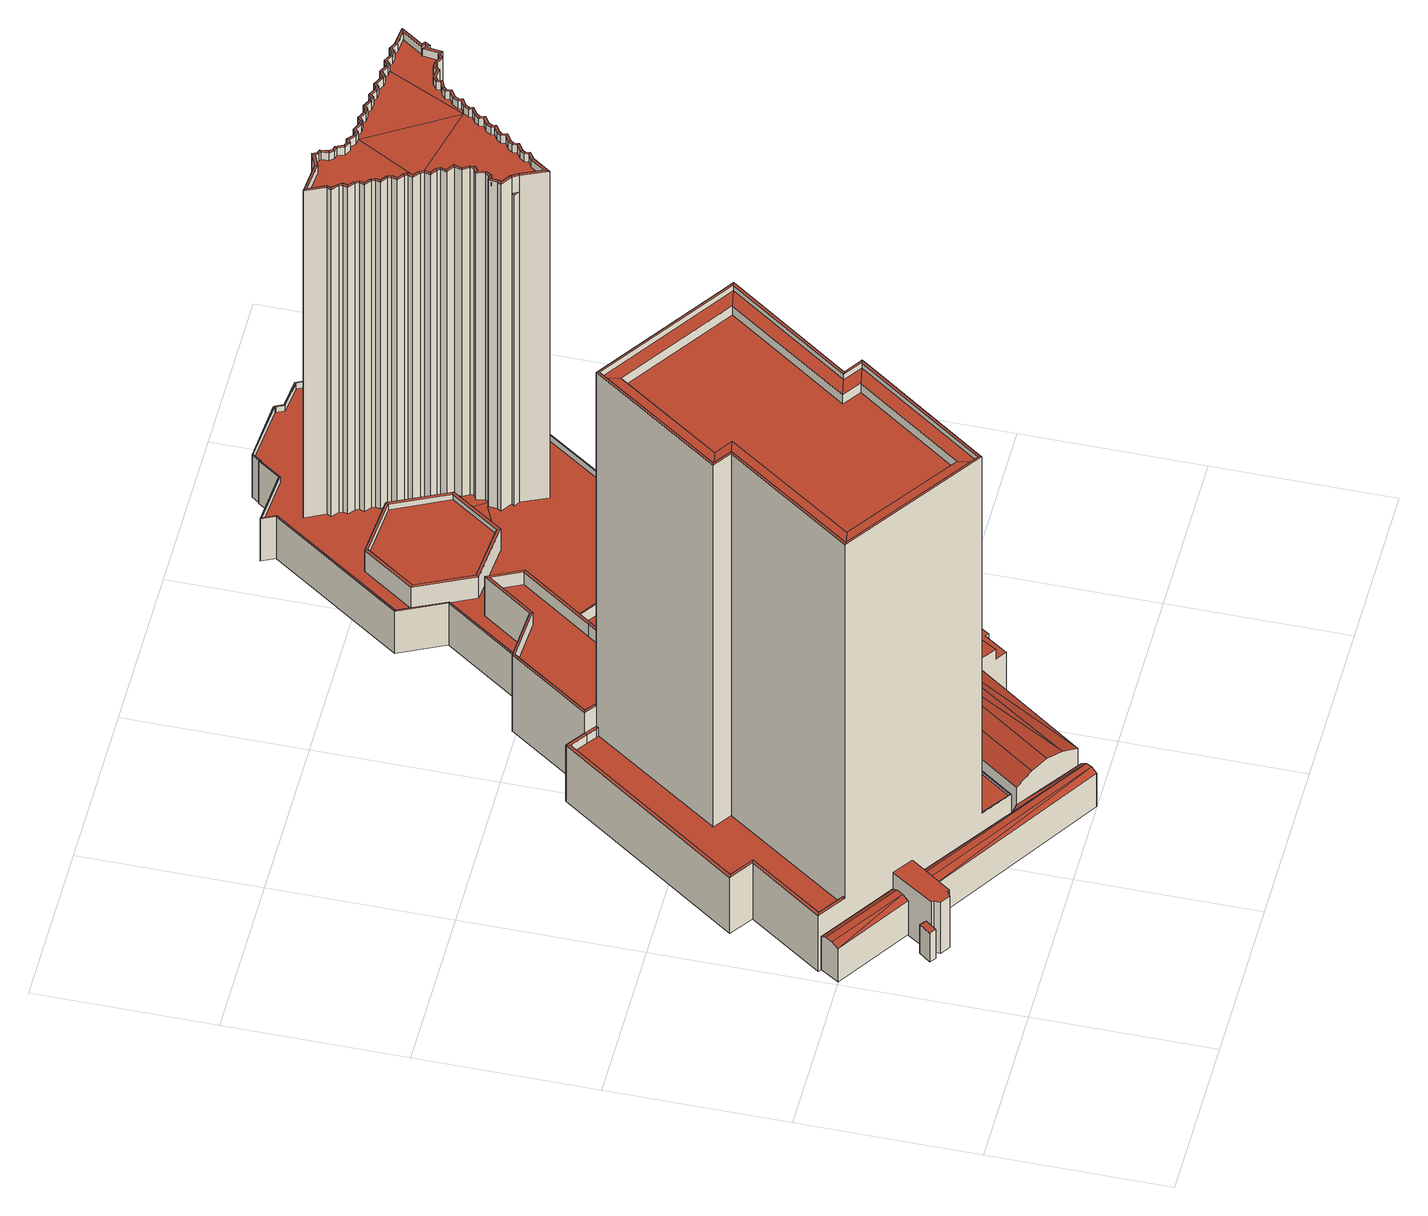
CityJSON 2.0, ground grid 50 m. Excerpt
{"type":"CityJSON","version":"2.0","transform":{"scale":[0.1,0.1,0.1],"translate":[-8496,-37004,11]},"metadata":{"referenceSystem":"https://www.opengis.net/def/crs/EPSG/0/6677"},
"CityObjects":{
"building1":{"type":"Building","attributes":{"class":3001,"usage":401,"measuredHeight":8.3,"storeysAboveGround":1,"storeysBelowGround":0,"prefecture":13,"city":13103,"footprintArea":8.08,"fireproofType":1001,"coverageRatio":80,"floorAreaRatio":700,"surveyYear":2021,"urbanPlanType":21,"areaClassificationType":22,"landUseType":212,"districts":"10","detailedUsage":"1210","meshCode":"53394509"},"geometry":[{"type":"Solid","lod":"2","boundaries":[[[[0,1,2,3]],[[4,5,6,7]],[[0,3,6,5]],[[2,1,4,7]],[[1,0,5,4]],[[3,2,7,6]]]],"semantics":{"surfaces":[{"type":"GroundSurface"},{"type":"RoofSurface"},{"type":"WallSurface"}],"values":[[0,1,2,2,2,2]]}}]},
"building2":{"type":"Building","attributes":{"class":3003,"usage":401,"measuredHeight":13.4,"storeysAboveGround":2,"storeysBelowGround":0,"prefecture":13,"city":13103,"footprintArea":614.38,"fireproofType":1001,"coverageRatio":80,"floorAreaRatio":700,"surveyYear":2021,"urbanPlanType":21,"areaClassificationType":22,"landUseType":212,"districts":"10","detailedUsage":"1210","floodRisk_description":10,"floodRisk_rank":1,"floodRisk_depth":0.01,"floodRisk_adminType":2,"floodRisk_scale":2,"meshCode":"53394509"},"geometry":[{"type":"Solid","lod":"2","boundaries":[[[[8,9,10,11]],[[12,13,14]],[[14,15,12]],[[16,17,15,14]],[[18,19,17,16]],[[8,11,13,12]],[[19,18,10,9]],[[17,19,9,8,12,15]],[[14,13,11,10,18,16]]]],"semantics":{"surfaces":[{"type":"GroundSurface"},{"type":"RoofSurface"},{"type":"WallSurface"}],"values":[[0,1,1,1,1,2,2,2,2]]}}]},
"building3":{"type":"Building","attributes":{"class":3003,"usage":401,"measuredHeight":17.2,"storeysAboveGround":2,"storeysBelowGround":0,"prefecture":13,"city":13103,"footprintArea":1107.11,"fireproofType":1002,"coverageRatio":80,"floorAreaRatio":700,"surveyYear":2021,"urbanPlanType":21,"areaClassificationType":22,"landUseType":212,"districts":"10","detailedUsage":"1210","floodRisk_description":10,"floodRisk_rank":1,"floodRisk_depth":0.04,"floodRisk_adminType":2,"floodRisk_scale":2,"meshCode":"53394509"},"geometry":[{"type":"Solid","lod":"2","boundaries":[[[[20,21,22,23,24,25,26,27,28,29,30,31,32,33,34,35,36,37,38,39]],[[40,41,42]],[[43,44,45]],[[46,47,48]],[[49,50,51,52]],[[45,53,54]],[[48,55,46]],[[43,54,56]],[[43,56,57]],[[58,42,59]],[[50,58,59]],[[50,49,58]],[[42,58,40]],[[60,61,41,40]],[[53,62,54]],[[61,60,63,64]],[[55,48,54,62]],[[43,45,54]],[[65,66,67,68,69,70,71,72,73,74]],[[72,71,30,29]],[[57,56,33,32]],[[64,43,57,59,42,41,61]],[[44,43,20,39]],[[50,59,57,32,31]],[[70,51,50,31,30,71]],[[58,49,22,21,63,60,40]],[[49,52,69,68,23,22]],[[35,34,75,54,48,47]],[[73,72,29,28]],[[53,45,38,37]],[[63,21,20,43,64]],[[74,73,28,27]],[[56,75,34,33]],[[45,44,39,38]],[[67,66,25,24]],[[51,70,69,52]],[[54,75,56]],[[68,67,24,23]],[[47,46,36,35]],[[65,74,27,26]],[[66,65,26,25]],[[37,36,46,55,62,53]]]],"semantics":{"surfaces":[{"type":"GroundSurface"},{"type":"RoofSurface"},{"type":"WallSurface"}],"values":[[0,1,1,1,1,1,1,1,1,1,1,1,1,1,1,1,1,1,1,2,2,2,2,2,2,2,2,2,2,2,2,2,2,2,2,2,2,2,2,2,2,2]]}}]},
"building4":{"type":"Building","attributes":{"class":3002,"usage":461,"measuredHeight":15,"storeysAboveGround":9999,"storeysBelowGround":9999,"prefecture":13,"city":13103,"footprintArea":-9999,"fireproofType":1011,"coverageRatio":80,"floorAreaRatio":700,"surveyYear":1,"urbanPlanType":21,"areaClassificationType":22,"landUseType":212,"districts":"10","detailedUsage":"0","floodRisk_description":10,"floodRisk_rank":2,"floodRisk_depth":1.12,"floodRisk_adminType":2,"floodRisk_scale":2,"meshCode":"53394509"},"geometry":[{"type":"Solid","lod":"2","boundaries":[[[[76,77,78,79,80,81,82,83,84,85,86,87]],[[88,89,90,91,92,93]],[[94,95,96,97,98,99,100,101]],[[87,86,94]],[[83,90,89,97,96,84]],[[88,79,78,98,97,89]],[[91,90,83,82]],[[87,94,101]],[[95,94,86,85]],[[101,100,76,87]],[[92,91,82,81]],[[88,93,80,79]],[[100,99,77]],[[96,95,85,84]],[[99,98,78,77]],[[93,92,81,80]],[[100,77,76]]]],"semantics":{"surfaces":[{"type":"GroundSurface"},{"type":"RoofSurface"},{"type":"WallSurface"}],"values":[[0,1,1,2,2,2,2,2,2,2,2,2,2,2,2,2,2]]}}]},
"building5":{"type":"Building","attributes":{"class":3002,"usage":403,"measuredHeight":147.4,"storeysAboveGround":2,"storeysBelowGround":0,"prefecture":13,"city":13103,"footprintArea":5918.73,"fireproofType":1001,"coverageRatio":80,"floorAreaRatio":700,"surveyYear":2021,"urbanPlanType":21,"areaClassificationType":22,"landUseType":212,"districts":"10","detailedUsage":"1241","floodRisk_description":10,"floodRisk_rank":1,"floodRisk_depth":0.13,"floodRisk_adminType":2,"floodRisk_scale":2,"meshCode":"53394509"},"geometry":[{"type":"Solid","lod":"2","boundaries":[[[[102,103,104,105,106,107,108,109,110,111,112,113,114,115,116,117,118,119,120,121,122,123,124,125,126,127,128,129,130,131,132,133,134,135,136,137,138,139,140,141,142,143,144,145,146,147,148,149,150,151,152,153,154,155,156,157,158,159,160,161,162,163,164,165,166,167,168,169,170,171,172,173,174,175,176,177,178,179,180,181,182,84]],[[183,184,185,186]],[[187,188,189,190,191,192,193,194]],[[195,196,197,198]],[[199,200,197,196]],[[201,202,203,204]],[[205,206,207,208]],[[209,210,202,201]],[[211,212,213,214]],[[215,216,217,218]],[[219,220,221,222,223,224,225,226]],[[227,228,229,230]],[[231,232,233,234]],[[235,236,237,238]],[[227,230,239,240]],[[241,242,243,244]],[[238,237,245,246]],[[247,248,249,250]],[[251,252,253]],[[254,255,256,257]],[[258,259,260,261]],[[262,263,264,265]],[[266,267,268,269]],[[241,270,271,242]],[[272,273,274,275]],[[276,277,210,209]],[[278,279,280,281]],[[282,283,284,285]],[[286,287,288]],[[289,290,291,292]],[[293,294,295,296]],[[297,298,299,300]],[[301,302,217,216]],[[303,304,305]],[[306,307,308,309]],[[301,310,311,302]],[[312,313,314,315]],[[316,317,318,319]],[[320,321,322,323]],[[324,325,326,327]],[[328,329,330,331]],[[332,333,311,310]],[[334,335,336,337]],[[211,214,338,339]],[[340,341,342,343]],[[344,345,346,347]],[[348,349,350,351]],[[352,353,354,355]],[[356,357,358,359,360,361,362]],[[363,364,365,366]],[[352,355,290,289]],[[367,368,369,370]],[[258,371,372,259]],[[331,330,373,374]],[[375,204,203]],[[376,377,378,379]],[[380,381,382,383]],[[384,385,386]],[[292,291,387,388]],[[389,281,280,390]],[[391,392,393,394]],[[395,396,397,398]],[[399,400,401,402]],[[403,404,405]],[[254,257,406,407]],[[323,322,408,409]],[[266,269,410,411]],[[412,413,321,320]],[[414,415,416,417,418,419,420,421,422,423,424,425,426,427,428,429,430,431,432,433,434,435,436,437,438,439,440]],[[441,442,443,444]],[[445,348,351,446]],[[447,448,449,450,451,452,453,454]],[[455,456,457,458]],[[459,460,248,247]],[[385,384,461,462]],[[463,464,465,466]],[[324,467,468,325]],[[469,470,307,306]],[[328,388,387,329]],[[471,472,350,349]],[[473,474,475,476]],[[477,337,336]],[[235,478,479,236]],[[480,312,315,481]],[[482,483,484,485,486,487,488,489]],[[407,406,490,491]],[[395,492,493,396]],[[494,495,496,497]],[[498,499,500,501]],[[502,234,233,503]],[[262,265,504,505]],[[506,309,308,507]],[[508,509,510,511]],[[512,513,514,515]],[[516,517,256,255]],[[400,518,519,401]],[[441,520,521,442]],[[522,523,524,525]],[[267,296,295,268]],[[526,527,528,529]],[[530,531,532,533]],[[272,534,535,536]],[[537,538,539,540,541,542]],[[502,503,496,495]],[[543,444,443,544]],[[471,545,546,472]],[[498,339,338,499]],[[547,548,549,550]],[[551,552,553,554]],[[555,556,557,558]],[[559,560,561]],[[562,563,274,273]],[[564,551,554,565]],[[332,327,326,333]],[[566,297,300]],[[409,408,317,316]],[[567,529,528,568]],[[555,558,279,278]],[[376,379,569,570]],[[459,571,572,460]],[[573,505,504,574]],[[374,373,354,353]],[[575,576,577,578]],[[579,580,519,518]],[[469,581,582,470]],[[583,584,582,581]],[[585,501,500,586]],[[512,515,465,464]],[[587,559,561,588]],[[543,544,468,467]],[[589,285,284,590]],[[195,198,207,206]],[[380,383,591,592]],[[272,275,534]],[[593,240,239,594]],[[595,596,597,598]],[[599,600,479,478]],[[601,602,342,341]],[[603,604,605,606]],[[371,607,608,372]],[[212,609,610,213]],[[611,585,586,612]],[[363,366,613,614]],[[445,446,615,616]],[[617,618,619,620,621,622,623,624,625,626,627,628,429,428,629,630,631,632,633,634]],[[573,574,493,492]],[[244,243,635,636]],[[637,462,461,638]],[[513,411,410,514]],[[199,463,466,200]],[[639,491,490,640]],[[522,525,232,231]],[[389,390,641,642]],[[643,587,588,644]],[[344,347,521,520]],[[645,646,647,648]],[[601,649,650,602]],[[611,612,610,609]],[[651,652,653,654,655,656,657]],[[658,659,393,392]],[[228,570,569,229]],[[639,640,650,649]],[[319,318,413,412]],[[660,589,590,661]],[[282,536,535,283]],[[642,641,572,571]],[[250,249,405,404]],[[662,663,557,556]],[[664,665,314,313]],[[662,304,303,663]],[[666,667,668,669,670,671,672,673,674,675,676]],[[658,252,251,659]],[[677,678,679,680,681,682,683,684,685,686,687,360,359,358,357,688,689,690,691,356,362,361,692,693,694,695,696,697,698,699,700,701,702,703,704,705,706,707,708,709,710,711,712,713,714,715,716,717,718,719,720,721,722,723,724,725,726,727,728,729,730,731,732,733,734,735,736,737,738,739,740,741,742,743,744,745,746,747,748,749,750,751,752,753,754,755,756,757,758,759,760,761,762,763,764,765,766,767,768,769,770,771,772,773,774,775,776,777,778,779,780,781,782,783,784,785,786,787,788,789,790,791,792,793,794,795,796,797,798,799,800,801,802,803,804,805,806,807,808,809,810]],[[595,598,647,646]],[[811,812,584,583]],[[637,638,474,473]],[[813,814,815,816,817]],[[367,370,277,276]],[[334,476,475,335]],[[183,575,578,184]],[[508,511,457,456]],[[811,398,397,812]],[[818,819,608,607]],[[263,820,821,264]],[[664,455,458,665]],[[822,340,343,823]],[[564,565,824,825]],[[822,823,826,827]],[[526,494,497,527]],[[567,568,517,516]],[[828,829,271,270]],[[592,591,829,828]],[[818,593,594,819]],[[509,261,260,510]],[[298,643,644,299]],[[603,246,245,604]],[[545,186,185,546]],[[506,507,600,599]],[[660,661,553,552]],[[480,481,821,820]],[[830,831,369,368]],[[832,833,834,835,836,837,838,839,840,841,842,843,628,844,845,846,847,848,849,850,851,852,853,854,855,856,857,858,859,860,861]],[[579,827,826,580]],[[215,218,831,830]],[[596,614,613,597]],[[391,394,346,345]],[[399,402,577,576]],[[636,635,382,381]],[[862,429,843,863,864,865,866,867,868,869,870,871,872,873,874,875,876,877,878,879,880,881,882,883,884,885,886,887,888,889,890,891,892,893,894,895,896,897]],[[364,616,615,365]],[[205,208,563,562]],[[429,628,843]],[[606,605,524,523]],[[377,825,824,378]],[[293,645,648,294]],[[655,381,380,531,530,181,180]],[[218,767,766,831]],[[438,513,512,439]],[[895,616,364,896]],[[416,196,195,417]],[[788,787,609,212]],[[527,497,699,698]],[[138,137,368,367]],[[314,665,731,730]],[[553,661,752,751]],[[145,144,563,208]],[[299,644,220,219]],[[499,450,449,500]],[[123,122,345,344]],[[288,287,685,684]],[[277,763,762,210]],[[554,553,751,750]],[[584,812,719,718]],[[888,183,186,889]],[[232,525,704,703]],[[728,727,821,481]],[[886,576,575,887]],[[156,155,269,268]],[[141,140,209,201]],[[521,778,777,442]],[[808,807,185,184]],[[644,588,221,220]],[[866,494,526,867]],[[876,649,601,877]],[[280,797,796,390]],[[623,371,258,624]],[[144,143,274,563]],[[503,233,702,701]],[[742,741,594,239]],[[318,537,542,413]],[[105,104,189,188]],[[326,772,771,333]],[[566,300,226,225]],[[424,282,285,425]],[[869,567,516,870]],[[405,790,789,403]],[[305,803,802,303]],[[427,660,552,428]],[[237,236,710,709]],[[461,676,675,638]],[[139,138,367,276]],[[877,601,341,878]],[[457,511,734,733]],[[493,574,723,722]],[[443,776,775,544]],[[605,604,707,706]],[[414,463,199,415]],[[148,147,198,197]],[[260,259,737,736]],[[490,406,692,361]],[[271,353,352,242]],[[733,732,458,457]],[[111,110,191,190]],[[498,337,477,670,669,244,636]],[[355,484,483,290]],[[640,490,361,360]],[[305,304,351,350,804,803]],[[330,487,486,373]],[[152,151,465,515]],[[588,561,222,221]],[[758,757,534,275]],[[691,690,323,409]],[[239,230,743,742]],[[426,589,660,427]],[[682,823,343,286,683]],[[878,341,340,879]],[[431,646,645,432]],[[829,374,353,271]],[[897,363,614,862]],[[151,150,466,465]],[[882,579,518,883]],[[544,775,774,468]],[[279,798,797,280]],[[633,376,570,634]],[[417,195,206,418]],[[612,447,454,610]],[[617,228,227,618]],[[890,545,471,891]],[[242,352,289,243]],[[303,802,801,663]],[[436,266,411,437]],[[894,445,616,895]],[[433,293,296,434]],[[628,456,455,844]],[[241,244,669,668]],[[730,729,315,314]],[[383,328,331,591]],[[832,309,506,833]],[[757,756,535,534]],[[854,492,395,855]],[[627,508,456,628]],[[169,168,304,662]],[[610,454,453,213]],[[629,551,564,630]],[[286,288,684,683]],[[842,522,231,843]],[[738,737,259,372]],[[852,505,573,853]],[[735,734,511,510]],[[203,760,759,375]],[[179,178,657,656]],[[845,664,313,846]],[[680,679,519,580]],[[624,258,261,625]],[[419,205,562,420]],[[142,141,201,204]],[[127,126,444,543]],[[626,509,508,627]],[[415,199,196,416]],[[865,495,494,866]],[[856,398,811,857]],[[386,667,666,384]],[[317,538,537,318]],[[875,639,649,876]],[[849,820,263,850]],[[390,796,795,641]],[[679,678,401,519]],[[608,819,740,739]],[[110,109,192,191]],[[497,496,700,699]],[[103,102,643,298]],[[652,176,175,642,571,817,816]],[[124,123,344,520]],[[557,800,799,558]],[[356,691,409,316]],[[885,399,576,886]],[[131,130,327,332]],[[308,307,715,714]],[[678,677,402,401]],[[611,609,787,786]],[[741,740,819,594]],[[881,827,579,882]],[[681,680,580,826]],[[406,257,693,692]],[[157,156,268,295]],[[164,163,613,366]],[[290,483,482,291]],[[125,124,520,441]],[[420,562,273,421]],[[618,227,240,619]],[[248,792,791,249]],[[812,397,720,719]],[[404,547,550,250]],[[435,267,266,436]],[[892,349,348,893]],[[630,564,825,631]],[[611,786,785,253,252,118,117,585]],[[253,785,784,251]],[[302,769,768,217]],[[843,231,234,863]],[[756,755,283,535]],[[635,292,388,382]],[[625,261,509,626]],[[566,225,224,592,828,297]],[[114,113,637,473]],[[434,296,267,435]],[[500,449,448,586]],[[338,451,450,499]],[[824,565,749,748]],[[329,488,487,330]],[[805,804,350,472]],[[347,779,778,521]],[[837,238,246,838]],[[838,246,603,839]],[[386,385,270,241,668,667]],[[412,320,689,688]],[[335,672,671,336]],[[373,486,485,354]],[[893,348,445,894]],[[387,489,488,329]],[[729,728,481,315]],[[587,84,182,533,532,559]],[[831,766,765,369]],[[116,115,476,334]],[[619,240,593,620]],[[423,536,282,424]],[[213,453,452,214]],[[370,764,763,277]],[[166,165,365,615]],[[109,108,193,192]],[[128,127,543,467]],[[170,169,662,556]],[[174,173,281,389]],[[129,128,467,324]],[[475,673,672,335]],[[418,206,205,419]],[[677,810,577,402]],[[408,539,538,317]],[[547,404,403,789,788,212,211]],[[896,364,363,897]],[[210,762,761,202]],[[474,674,673,475]],[[809,808,184,578]],[[180,179,656,655]],[[437,411,513,438]],[[320,323,690,689]],[[853,573,492,854]],[[891,471,349,892]],[[744,743,230,229]],[[150,149,200,466]],[[806,805,472,546]],[[336,671,670,477]],[[136,135,215,830]],[[357,356,316,319]],[[133,132,310,301]],[[307,470,716,715]],[[638,675,674,474]],[[654,653,815,250,550,549]],[[159,158,294,648]],[[841,523,522,842]],[[634,570,228,617]],[[724,723,574,504]],[[814,247,250,815]],[[872,254,407,873]],[[568,528,697,696]],[[442,777,776,443]],[[333,771,770,311]],[[236,479,711,710]],[[421,273,272,422]],[[428,552,551,629]],[[134,133,301,216]],[[528,527,698,697]],[[397,396,721,720]],[[587,643,102,84]],[[834,599,478,835]],[[108,107,194,193]],[[602,686,685,287,342]],[[468,774,773,325]],[[558,799,798,279]],[[663,801,800,557]],[[850,263,262,851]],[[369,765,764,370]],[[322,540,539,408]],[[172,171,555,278]],[[162,161,598,597]],[[754,753,590,284]],[[748,747,378,824]],[[622,607,371,623]],[[163,162,597,613]],[[883,518,400,884]],[[167,446,351,304,168]],[[641,795,794,572]],[[859,581,469,860]],[[165,164,366,365]],[[873,407,491,874]],[[346,780,779,347]],[[586,448,447,612]],[[422,272,536,423]],[[430,595,646,431]],[[393,782,781,394]],[[659,783,782,393]],[[251,784,783,659]],[[889,186,545,890]],[[122,121,391,345]],[[291,482,489,387]],[[382,388,328,383]],[[835,478,235,836]],[[153,152,515,514]],[[202,761,760,203]],[[874,491,639,875]],[[572,794,793,460]],[[817,571,459,813]],[[725,724,504,265]],[[887,575,183,888]],[[682,681,826,823]],[[846,313,312,847]],[[496,503,701,700]],[[425,285,589,426]],[[106,105,188,187]],[[813,459,247,814]],[[126,125,441,444]],[[121,120,392,391]],[[178,177,651,657]],[[847,312,480,848]],[[394,781,780,346]],[[747,746,379,378]],[[256,517,695,694]],[[879,340,822,880]],[[631,825,377,632]],[[167,166,615,446]],[[375,759,758,275,274,143,142,204]],[[112,111,190,189,104,103,298,297,828,270,385,462]],[[300,299,219,226]],[[864,502,495,865]],[[146,145,208,207]],[[149,148,197,200]],[[621,818,607,622]],[[130,129,324,327]],[[155,154,410,269]],[[750,749,565,554]],[[861,306,309,832]],[[284,283,755,754]],[[860,469,306,861]],[[863,234,502,864]],[[154,153,514,410]],[[857,811,583,858]],[[132,131,332,310]],[[233,232,703,702]],[[470,582,717,716]],[[460,793,792,248]],[[839,603,606,840]],[[836,235,238,837]],[[161,160,647,598]],[[413,542,541,321]],[[855,395,398,856]],[[745,744,229,569]],[[870,516,255,871]],[[525,524,705,704]],[[884,400,399,885]],[[726,725,265,264]],[[569,379,746,745]],[[507,308,714,713]],[[816,815,653,652]],[[851,262,505,852]],[[620,593,818,621]],[[115,114,473,476]],[[862,614,596,429]],[[732,731,665,458]],[[585,117,116,334,501]],[[736,735,510,260]],[[119,118,252,658]],[[604,245,708,707]],[[214,452,451,338]],[[868,529,567,869]],[[120,119,658,392]],[[549,548,339,498,636,381,655,654]],[[848,480,820,849]],[[517,568,696,695]],[[561,560,223,222]],[[319,412,688,357]],[[632,377,376,633]],[[135,134,216,215]],[[160,159,648,647]],[[337,498,501,334]],[[158,157,295,294]],[[177,176,652,651]],[[858,583,581,859]],[[286,343,342,287]],[[211,339,548,547]],[[479,600,712,711]],[[833,506,599,834]],[[354,485,484,355]],[[591,331,374,829]],[[245,237,709,708]],[[171,170,556,555]],[[840,606,523,841]],[[173,172,278,281]],[[147,146,207,198]],[[844,455,664,845]],[[602,650,687,686]],[[727,726,264,821]],[[524,605,706,705]],[[429,596,595,430]],[[807,806,546,185]],[[432,645,293,433]],[[243,289,292,635]],[[175,174,389,642]],[[600,507,713,712]],[[582,584,718,717]],[[249,791,790,405]],[[113,112,462,637]],[[871,255,254,872]],[[257,256,694,693]],[[439,512,464,440]],[[722,721,396,493]],[[650,640,360,687]],[[311,770,769,302]],[[531,380,592,224,223,560,559,532]],[[739,738,372,608]],[[810,809,578,577]],[[880,822,827,881]],[[182,181,530,533]],[[440,464,463,414]],[[325,773,772,326]],[[137,136,830,368]],[[753,752,661,590]],[[107,106,187,194]],[[384,666,676,461]],[[321,541,540,322]],[[217,768,767,218]],[[867,526,529,868]],[[140,139,276,209]]]],"semantics":{"surfaces":[{"type":"GroundSurface"},{"type":"RoofSurface"},{"type":"WallSurface"}],"values":[[0,1,1,1,1,1,1,1,1,1,1,1,1,1,1,1,1,1,1,1,1,1,1,1,1,1,1,1,1,1,1,1,1,1,1,1,1,1,1,1,1,1,1,1,1,1,1,1,1,1,1,1,1,1,1,1,1,1,1,1,1,1,1,1,1,1,1,1,1,1,1,1,1,1,1,1,1,1,1,1,1,1,1,1,1,1,1,1,1,1,1,1,1,1,1,1,1,1,1,1,1,1,1,1,1,1,1,1,1,1,1,1,1,1,1,1,1,1,1,1,1,1,1,1,1,1,1,1,1,1,1,1,1,1,1,1,1,1,1,1,1,1,1,1,1,1,1,1,1,1,1,1,1,1,1,1,1,1,1,1,1,1,1,1,1,1,1,1,1,1,1,1,1,1,1,1,1,1,1,1,1,1,1,1,1,1,1,1,1,1,1,1,1,1,1,1,1,1,1,1,1,1,1,1,1,1,1,1,1,1,1,1,1,1,1,2,2,2,2,2,2,2,2,2,2,2,2,2,2,2,2,2,2,2,2,2,2,2,2,2,2,2,2,2,2,2,2,2,2,2,2,2,2,2,2,2,2,2,2,2,2,2,2,2,2,2,2,2,2,2,2,2,2,2,2,2,2,2,2,2,2,2,2,2,2,2,2,2,2,2,2,2,2,2,2,2,2,2,2,2,2,2,2,2,2,2,2,2,2,2,2,2,2,2,2,2,2,2,2,2,2,2,2,2,2,2,2,2,2,2,2,2,2,2,2,2,2,2,2,2,2,2,2,2,2,2,2,2,2,2,2,2,2,2,2,2,2,2,2,2,2,2,2,2,2,2,2,2,2,2,2,2,2,2,2,2,2,2,2,2,2,2,2,2,2,2,2,2,2,2,2,2,2,2,2,2,2,2,2,2,2,2,2,2,2,2,2,2,2,2,2,2,2,2,2,2,2,2,2,2,2,2,2,2,2,2,2,2,2,2,2,2,2,2,2,2,2,2,2,2,2,2,2,2,2,2,2,2,2,2,2,2,2,2,2,2,2,2,2,2,2,2,2,2,2,2,2,2,2,2,2,2,2,2,2,2,2,2,2,2,2,2,2,2,2,2,2,2,2,2,2,2,2,2,2,2,2,2,2,2,2,2,2,2,2,2,2,2,2,2,2,2,2,2,2,2,2,2,2,2,2,2,2,2,2,2,2,2,2,2,2,2,2,2,2,2,2,2,2,2,2,2,2,2,2,2,2,2,2,2,2,2,2,2,2,2,2,2,2,2,2,2,2,2,2,2,2,2,2,2,2,2,2,2,2,2,2,2,2,2,2,2,2,2,2,2,2,2,2,2,2,2,2,2,2,2,2,2,2,2,2,2]]}}]}
},
"vertices":[
[141,276,13],[125,289,13],[149,320,13],[165,307,13],[125,289,118],[141,276,118],[165,307,118],[149,320,118],
[6,500,9],[39,552,9],[243,413,9],[211,365,9],[6,500,131],[211,365,131],[222,382,141],[17,518,141],[233,399,141],[29,537,141],[243,413,131],[39,552,131],
[607,174,10],[894,580,10],[1063,460,10],[1093,442,10],[1113,467,10],[1253,675,10],[1328,624,10],[1182,420,10],[1152,375,10],[1143,382,10],[1099,317,10],[1008,381,10],[776,54,10],[786,46,10],[783,41,10],[759,1,10],[263,323,10],[297,372,10],[573,179,10],[606,174,10],[978,520,228],[692,114,228],[734,84,218],[607,174,131],[606,174,131],[573,179,131],[263,323,131],[759,1,131],[768,16,143],[1063,460,194],[1008,381,194],[1069,338,194],[1121,424,194],[297,372,131],[777,31,143],[275,340,143],[786,46,131],[776,54,131],[1016,493,218],[776,54,194],[936,550,218],[649,144,218],[286,357,143],[894,580,194],[607,174,194],[1328,624,157],[1253,675,157],[1113,467,157],[1093,442,157],[1121,424,157],[1069,338,157],[1099,317,157],[1143,382,157],[1152,375,157],[1182,420,157],[783,41,131],
[965,983,3],[1097,1171,3],[1131,1147,3],[1023,995,3],[1041,955,3],[1013,932,3],[1000,918,3],[881,749,3],[845,774,3],[798,708,3],[765,732,3],[950,994,3],[1023,995,113],[861,763,113],[881,749,113],[1000,918,113],[1013,932,113],[1041,955,113],[765,732,154],[798,708,154],[845,774,154],[861,763,154],[1131,1147,154],[1097,1171,154],[965,983,154],[950,994,154],
[943,705,3],[576,181,3],[299,375,3],[218,259,3],[212,262,3],[195,253,3],[169,270,3],[171,289,3],[166,293,3],[245,413,3],[36,559,3],[179,764,3],[115,809,3],[476,1323,3],[528,1286,3],[685,1513,3],[781,1507,3],[943,1739,3],[883,1867,3],[1140,2237,3],[1123,2275,3],[1277,2263,3],[1320,2325,3],[1322,2324,3],[1338,2347,3],[1515,2333,3],[1520,2329,3],[1529,2308,3],[1612,2300,3],[1650,2220,3],[1663,2216,3],[1697,2146,3],[1885,2131,3],[1891,2112,3],[1893,2100,3],[1892,2084,3],[1890,2072,3],[1887,2061,3],[1881,2046,3],[1837,1973,3],[1764,2024,3],[1746,1999,3],[1756,1992,3],[1746,1977,3],[1738,1982,3],[1732,1941,3],[1720,1943,3],[1708,1935,3],[1688,1945,3],[1677,1945,3],[1668,1933,3],[1642,1937,3],[1632,1930,3],[1633,1917,3],[1612,1908,3],[1605,1900,3],[1606,1887,3],[1586,1874,3],[1579,1863,3],[1582,1852,3],[1562,1840,3],[1556,1829,3],[1558,1818,3],[1539,1806,3],[1531,1795,3],[1534,1781,3],[1513,1769,3],[1546,1748,3],[1598,1647,3],[1326,1249,3],[1380,1213,3],[1323,1132,3],[1251,1185,3],[1196,1115,3],[909,1300,3],[798,1143,3],[984,1012,3],[964,984,3],[949,995,3],[764,732,3],[798,707,3],[1480,1717,1338],[1487,1713,1338],[1485,1728,1338],[1478,1729,1338],[212,262,191],[218,259,191],[299,375,191],[245,413,191],[166,293,191],[171,289,191],[169,270,191],[195,253,191],[1726,1949,1338],[1719,1950,1338],[1720,1943,1338],[1732,1941,1338],[1708,1943,1338],[1708,1935,1338],[1837,1973,158],[1836,1978,158],[1768,2025,158],[1764,2024,158],[1744,1986,1338],[1732,1994,1338],[1738,1982,1338],[1746,1977,1338],[1881,2046,158],[1878,2047,158],[843,1346,282],[986,1550,282],[978,1551,282],[837,1350,282],[1891,2112,158],[1885,2131,158],[1882,2128,158],[1887,2111,158],[575,184,188],[940,704,188],[845,771,188],[743,626,188],[742,624,188],[757,614,188],[495,240,188],[496,239,188],[1542,2082,1338],[1561,2072,1338],[1563,2079,1338],[1541,2090,1338],[1307,1903,1338],[1301,1898,1338],[1306,1889,1338],[1314,1889,1338],[1254,1992,1338],[1246,1989,1338],[1265,1976,1338],[1271,1980,1338],[1533,2082,1338],[1536,2075,1338],[358,863,1508],[367,865,1508],[317,900,1508],[308,898,1508],[1269,1966,1338],[1277,1966,1338],[950,1425,158],[949,1430,158],[877,1326,158],[878,1321,158],[788,1510,158],[781,1507,158],[785,1507,158],[1342,1758,1338],[1356,1766,1338],[1349,1769,1338],[1335,1761,1338],[1457,2090,1338],[1457,2098,1338],[1447,2090,1338],[1449,2083,1338],[1316,2162,1338],[1318,2141,1338],[1325,2144,1338],[1323,2166,1338],[1626,1921,1338],[1608,1913,1338],[1612,1908,1338],[1633,1917,1338],[112,506,1508],[121,508,1508],[1777,2055,1338],[1736,1997,1338],[1746,1999,1338],[1788,2060,1338],[1887,2061,158],[1884,2062,158],[1380,1213,158],[1375,1212,158],[1322,1137,158],[1323,1132,158],[1713,2068,1338],[1711,2076,1338],[1703,2067,1338],[1706,2060,1338],[1351,1650,1278],[1340,1668,1278],[1335,1660,1278],[317,900,1489],[370,909,1489],[571,1201,1489],[561,1254,1489],[1599,1891,1338],[1606,1887,1338],[1605,1900,1338],[1597,1902,1338],[493,239,198],[576,181,198],[575,184,198],[496,239,198],[1697,2146,158],[1694,2142,158],[1514,1764,158],[1513,1769,158],[1511,1766,158],[1233,2056,1338],[1228,2051,1338],[1233,2042,1338],[1240,2042,1338],[1663,2216,158],[1660,2213,158],[1347,2105,1338],[1364,2096,1338],[1364,2104,1338],[1353,2110,1338],[1275,1804,215],[1266,1805,215],[1171,1667,215],[1175,1658,215],[921,1832,215],[931,1832,215],[1026,1970,215],[1022,1978,215],[1529,2308,158],[1527,2305,158],[1610,2296,158],[1612,2300,158],[697,648,1489],[643,638,1489],[694,603,1489],[747,612,1489],[1650,2220,158],[1648,2217,158],[528,1286,208],[523,1279,208],[548,1261,208],[559,1263,208],[711,1167,282],[713,1157,282],[1357,1654,1338],[1345,1673,1338],[1340,1668,1338],[1351,1650,1338],[1277,2263,158],[1123,2275,158],[1129,2271,158],[1279,2259,158],[1508,1774,1338],[1501,1761,1338],[1508,1759,1338],[1513,1769,1338],[367,865,1489],[121,508,1489],[174,517,1489],[420,875,1489],[1275,1804,137],[1175,1658,137],[1185,1667,137],[1317,1727,137],[1318,1724,137],[1332,1726,137],[1279,1804,137],[1550,1821,1338],[1534,1811,1338],[1539,1806,1338],[1558,1818,1338],[1890,2072,158],[1892,2084,158],[1889,2084,158],[1887,2073,158],[1476,2081,1338],[1478,2087,1338],[482,301,1489],[492,248,1489],[1766,2027,158],[1582,2078,1338],[1607,2066,1338],[1609,2072,1338],[1580,2086,1338],[706,649,1508],[949,995,1508],[939,994,1508],[697,648,1508],[110,518,208],[112,506,208],[117,513,208],[886,984,1489],[939,994,1489],[1251,1185,158],[1250,1190,158],[1140,2237,158],[883,1867,158],[887,1867,158],[1144,2237,158],[1182,2166,1338],[1171,2174,1338],[1197,2118,1338],[1204,2119,1338],[1454,1681,1338],[1435,1668,1338],[1440,1663,1338],[1461,1677,1338],[845,1349,158],[843,1346,158],[848,1347,158],[1339,1737,1338],[1346,1736,1338],[1193,1956,215],[1199,1964,215],[1632,1930,1338],[1625,1933,1338],[997,1674,215],[1002,1682,215],[1690,1952,1310],[1708,1943,1310],[1719,1950,1310],[1726,1949,1310],[1732,1994,1310],[1744,1986,1310],[1747,1990,1310],[1736,1997,1310],[1777,2055,1310],[1732,2059,1310],[1713,2068,1310],[1706,2060,1310],[1688,2061,1310],[1669,2071,1310],[1661,2063,1310],[1557,1845,1310],[1574,1855,1310],[1571,1864,1310],[1581,1879,1310],[1599,1891,1310],[1597,1902,1310],[1608,1913,1310],[1626,1921,1310],[1625,1933,1310],[1640,1944,1310],[1665,1941,1310],[1674,1952,1310],[1322,2324,158],[1323,2319,158],[1340,2344,158],[1338,2347,158],[1526,1785,1338],[1534,1781,1338],[844,1496,236],[688,1506,236],[538,1288,236],[564,1269,236],[711,1167,236],[837,1350,236],[978,1551,236],[939,1631,236],[1391,2087,1338],[1407,2086,1338],[1405,2093,1338],[1394,2093,1338],[1165,1274,158],[1170,1275,158],[48,561,208],[36,559,208],[1690,1952,1338],[1674,1952,1338],[1677,1945,1338],[1688,1945,1338],[1520,2329,158],[1517,2327,158],[1218,2069,1338],[1210,2066,1338],[1502,1751,1338],[1509,1747,1338],[115,809,208],[127,811,208],[478,1311,208],[476,1323,208],[555,1256,208],[1257,2005,1338],[1250,2004,1338],[1339,2126,1338],[1344,2132,1338],[571,1201,1456],[370,909,1456],[420,875,1456],[174,517,1456],[482,301,1456],[694,603,1456],[643,638,1456],[886,984,1456],[1332,1726,1338],[1336,1720,1338],[1268,2159,1338],[1267,2166,1338],[1332,1852,1338],[1327,1864,1338],[1321,1859,1338],[1325,1851,1338],[559,1263,282],[564,1269,282],[538,1288,282],[528,1286,282],[1309,1874,1338],[1301,1871,1338],[1313,2171,1338],[1308,2166,1338],[1236,2030,1338],[1228,2028,1338],[1415,2092,1338],[1434,2083,1338],[1436,2090,1338],[1413,2100,1338],[1665,1941,1338],[1640,1944,1338],[1642,1937,1338],[1668,1933,1338],[1355,1782,1338],[1349,1779,1338],[1428,1656,1338],[1435,1655,1338],[1320,2325,158],[1321,2320,158],[1291,1915,1338],[1296,1929,1338],[1288,1928,1338],[1283,1913,1338],[1328,1837,1338],[1321,1834,1338],[1342,1819,1338],[1351,1822,1338],[764,732,154],[706,649,154],[741,625,154],[798,707,154],[1786,2061,1338],[1733,2066,1338],[1732,2059,1338],[1171,1667,196],[1266,1805,196],[1193,1956,196],[1026,1970,196],[931,1832,196],[1002,1682,196],[1515,2333,158],[1514,2329,158],[1485,1740,1338],[1490,1735,1338],[843,1346,166],[713,1157,166],[748,1133,166],[878,1321,166],[1647,2063,1338],[1661,2063,1338],[1658,2070,1338],[1649,2070,1338],[1326,1249,158],[1598,1647,158],[1594,1647,158],[1321,1248,158],[741,625,198],[742,624,198],[743,626,198],[1747,1990,1338],[1756,1992,1338],[1628,2073,1338],[1627,2081,1338],[495,240,198],[1343,1799,1338],[1336,1798,1338],[1573,2078,1338],[1575,2071,1338],[1097,1178,158],[1102,1179,158],[1303,2174,1338],[1305,2183,1338],[1461,1705,1338],[1453,1693,1338],[1460,1691,1338],[1466,1700,1338],[1430,1645,1338],[1437,1642,1338],[1222,2081,1338],[1214,2080,1338],[1215,2094,1338],[1210,2090,1338],[685,1513,282],[688,1506,282],[845,774,198],[845,771,198],[1688,2061,1338],[1689,2068,1338],[747,612,1508],[757,614,1508],[1519,2076,1338],[1521,2083,1338],[1574,1855,1338],[1557,1845,1338],[1562,1840,1338],[1582,1852,1338],[1252,2016,1338],[1246,2012,1338],[1319,1691,1338],[1310,1689,1338],[1272,1952,1338],[1264,1950,1338],[1283,1936,1338],[1288,1941,1338],[1491,2080,1338],[1489,2087,1338],[940,1645,282],[939,1631,282],[840,1503,282],[844,1496,282],[1556,1829,1338],[1549,1830,1338],[1531,1795,1338],[1524,1797,1338],[1561,2072,1310],[1542,2082,1310],[1536,2075,1310],[1519,2076,1310],[1500,2086,1310],[1491,2080,1310],[1476,2081,1310],[1457,2090,1310],[1449,2083,1310],[1434,2083,1310],[1415,2092,1310],[1407,2086,1310],[1647,2063,1310],[1628,2073,1310],[1617,2064,1310],[1607,2066,1310],[1582,2078,1310],[1575,2071,1310],[561,1254,1508],[559,1263,1508],[179,764,208],[191,766,208],[1324,1718,1338],[1318,1724,1338],[1195,1120,158],[1196,1115,158],[943,705,198],[940,704,198],[1581,1879,1338],[1571,1864,1338],[1579,1863,1338],[1586,1874,1338],[1323,1698,1338],[1316,1700,1338],[798,1143,115],[909,1300,115],[878,1321,115],[748,1133,115],[949,995,115],[964,984,115],[984,1012,115],[943,1739,158],[947,1739,158],[1669,2071,1338],[1668,2079,1338],[1546,1748,158],[1544,1746,158],[1374,2101,1338],[1375,2109,1338],[110,518,178],[117,513,178],[358,863,178],[308,898,178],[555,1256,178],[548,1261,178],[523,1279,178],[478,1311,178],[127,811,178],[191,766,178],[48,561,178],[1461,1677,137],[1440,1663,137],[1435,1655,137],[1437,1642,137],[1417,1629,137],[1383,1579,137],[1351,1650,137],[1335,1660,137],[1340,1668,137],[1310,1689,137],[1316,1700,137],[997,1674,137],[921,1832,137],[1022,1978,137],[1199,1964,137],[1339,1737,137],[1335,1761,137],[1349,1769,137],[1349,1779,137],[1336,1798,137],[1342,1819,137],[1321,1834,137],[1325,1851,137],[1321,1859,137],[1301,1871,137],[1306,1889,137],[1301,1898,137],[1283,1913,137],[1288,1928,137],[1283,1936,137],[1264,1950,137],[1269,1966,137],[1265,1976,137],[1246,1989,137],[1250,2004,137],[1246,2012,137],[1228,2028,137],[1233,2042,137],[1228,2051,137],[1210,2066,137],[1214,2080,137],[1210,2090,137],[1192,2105,137],[1197,2118,137],[1171,2174,137],[1267,2166,137],[1305,2183,137],[1313,2171,137],[1323,2166,137],[1325,2144,137],[1332,2135,137],[1344,2132,137],[1353,2110,137],[1364,2104,137],[1375,2109,137],[1394,2093,137],[1405,2093,137],[1413,2100,137],[1436,2090,137],[1447,2090,137],[1457,2098,137],[1478,2087,137],[1489,2087,137],[1500,2094,137],[1521,2083,137],[1533,2082,137],[1541,2090,137],[1563,2079,137],[1573,2078,137],[1580,2086,137],[1609,2072,137],[1615,2071,137],[1627,2081,137],[1649,2070,137],[1658,2070,137],[1668,2079,137],[1689,2068,137],[1703,2067,137],[1711,2076,137],[1733,2066,137],[1786,2061,137],[1788,2060,137],[1766,2027,137],[1768,2025,137],[1836,1978,137],[1878,2047,137],[1884,2062,137],[1887,2073,137],[1889,2084,137],[1889,2099,137],[1887,2111,137],[1882,2128,137],[1694,2142,137],[1660,2213,137],[1648,2217,137],[1610,2296,137],[1527,2305,137],[1517,2327,137],[1514,2329,137],[1340,2344,137],[1323,2319,137],[1321,2320,137],[1279,2259,137],[1129,2271,137],[1144,2237,137],[887,1867,137],[947,1739,137],[788,1510,137],[785,1507,137],[840,1503,137],[940,1645,137],[986,1550,137],[845,1349,137],[848,1347,137],[877,1326,137],[949,1430,137],[1170,1275,137],[1102,1179,137],[1195,1120,137],[1250,1190,137],[1322,1137,137],[1375,1212,137],[1321,1248,137],[1594,1647,137],[1544,1746,137],[1514,1764,137],[1511,1766,137],[1508,1759,137],[1509,1747,137],[1490,1735,137],[1485,1728,137],[1487,1713,137],[1466,1700,137],[1460,1691,137],[1200,2107,1338],[1192,2105,1338],[1165,1274,118],[950,1425,118],[878,1321,118],[909,1300,118],[1097,1178,118],[1500,2086,1338],[1500,2094,1338],[1328,2128,1338],[1332,2135,1338],[1384,1593,1338],[1383,1579,1338],[1615,2071,1338],[1617,2064,1338],[1417,1629,1338],[1412,1634,1338],[493,239,1508],[492,248,1508],[1893,2100,158],[1889,2099,158],[1240,2042,1310],[1236,2030,1310],[1252,2016,1310],[1257,2005,1310],[1254,1992,1310],[1271,1980,1310],[1277,1966,1310],[1272,1952,1310],[1288,1941,1310],[1296,1929,1310],[1291,1915,1310],[1307,1903,1310],[1391,2087,1310],[1374,2101,1310],[1364,2096,1310],[1347,2105,1310],[1339,2126,1310],[1328,2128,1310],[1318,2141,1310],[1316,2162,1310],[1308,2166,1310],[1303,2174,1310],[1268,2159,1310],[1182,2166,1310],[1204,2119,1310],[1200,2107,1310],[1215,2094,1310],[1222,2081,1310],[1218,2069,1310],[1233,2056,1310],[1549,1830,1310],[1314,1889,1310],[1309,1874,1310],[1327,1864,1310],[1332,1852,1310],[1328,1837,1310],[1351,1822,1310],[1343,1799,1310],[1355,1782,1310],[1356,1766,1310],[1342,1758,1310],[1346,1736,1310],[1336,1720,1310],[1324,1718,1310],[1323,1698,1310],[1319,1691,1310],[1345,1673,1310],[1357,1654,1310],[1384,1593,1310],[1412,1634,1310],[1430,1645,1310],[1428,1656,1310],[1435,1668,1310],[1454,1681,1310],[1453,1693,1310],[1461,1705,1310],[1480,1717,1310],[1478,1729,1310],[1485,1740,1310],[1502,1751,1310],[1501,1761,1310],[1508,1774,1310],[1526,1785,1310],[1524,1797,1310],[1534,1811,1310],[1550,1821,1310]
]}
